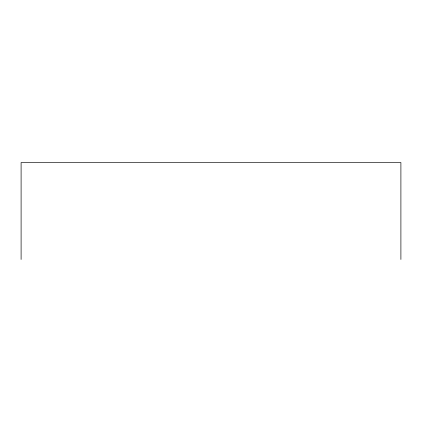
<?xml version="1.0" encoding="UTF-8"?>
<svg xmlns="http://www.w3.org/2000/svg" width="422" height="422" viewBox="0 0 422 422"><rect width="100%" height="100%" fill="white"/><g stroke="black" fill="none" stroke-linecap="round" stroke-linejoin="round"><path stroke-width="0.63" d="M400.9 259.451L400.9 162.549L21.1 162.549L21.1 259.451"/></g></svg>
